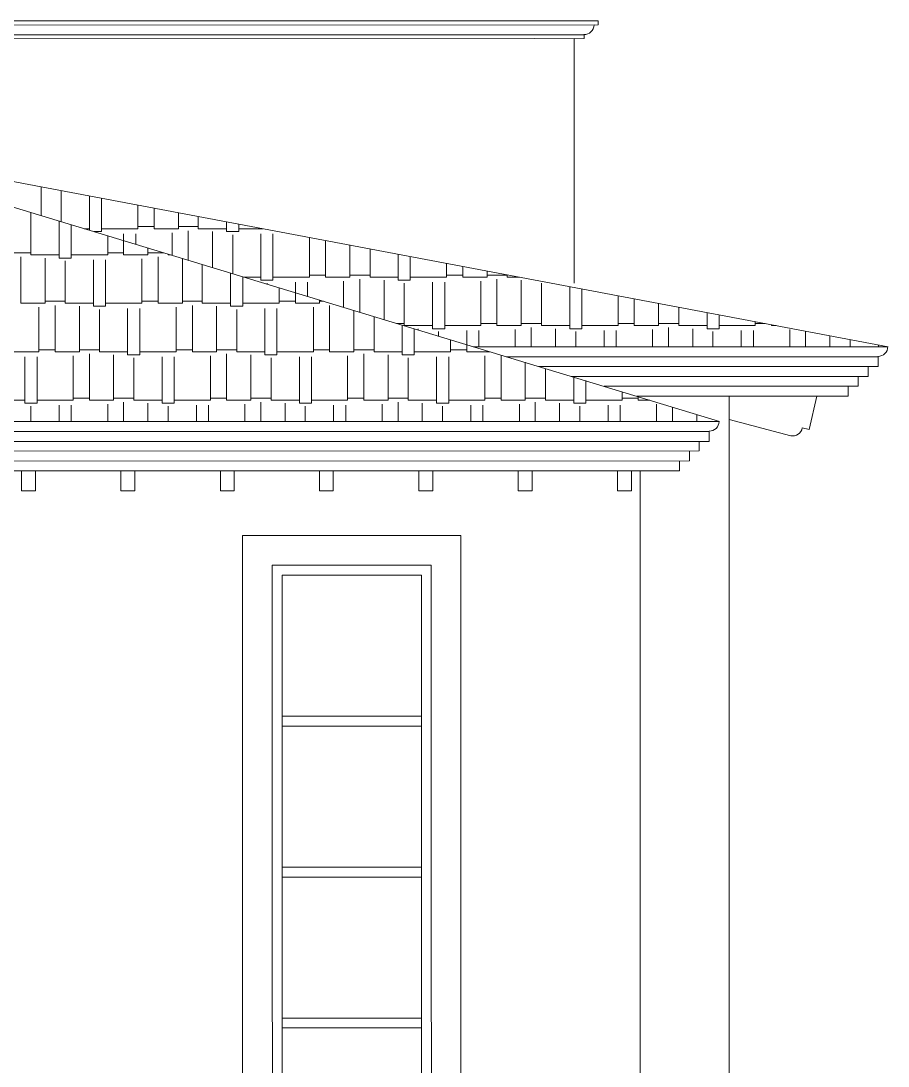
# Model space of a CAD drawing. Header units: metres. Extents: x 14 to 155, y 0 to 125.
# Drawn here: x 137.48 to 141.85, y 117.27 to 122.53 of the extents above; entities that cross this region are included whole.
import ezdxf

# ---------------------------------------------------------------- set-up
doc = ezdxf.new("R2010")
doc.units = ezdxf.units.M
doc.layers.add('PDF2_Geometry', color=7, linetype='Continuous', true_color=0xffbe80)

msp = doc.modelspace()

# ---------------------------------------------------------------- linework, layer by layer
at = {"layer": 'PDF2_Geometry', "color": 0, "lineweight": 5}
for points in [[(131.3776, 122.5119), (140.386, 122.5123), (140.386, 122.5326), (131.3776, 122.5323)], [(131.4482, 122.4429), (140.3155, 122.4433), (140.3155, 122.4621), (131.4482, 122.4618)], [(140.9453, 120.4161), (140.9453, 120.4662), (133.6228, 120.4659), (133.6228, 120.4158)], [(138.5953, 119.9429), (139.6951, 119.9429), (139.6953, 115.0424), (138.5955, 115.0424)], [(138.7457, 119.7924), (139.5463, 119.7924), (139.5464, 115.1927), (138.7459, 115.1926)]]:
    msp.add_lwpolyline(points, close=True, dxfattribs=at)
msp.add_lwpolyline([(131.4482, 122.4618), (140.3147, 122.4637, 0.414211), (140.3656, 122.5123), (131.398, 122.5119, 0.414211)], format="xyb", close=True, dxfattribs=at)
for points in [[(131.4983, 121.0533), (131.4982, 122.4429), (140.2653, 122.4433), (140.2653, 121.2119)], [(140.0663, 122.4433), (131.6486, 122.4429)], [(134.8133, 120.8921), (130.6977, 120.8919), (135.8833, 122.017), (141.8461, 120.8924), (139.7577, 120.8923)], [(139.9223, 120.8421), (141.796, 120.8422), (141.796, 120.792)], [(141.796, 120.7921), (140.0868, 120.7921)], [(141.7459, 120.7921), (141.7459, 120.742), (140.2528, 120.7419)], [(141.6957, 120.742), (141.6957, 120.6934), (140.4173, 120.6934)], [(140.5818, 120.6432), (141.6456, 120.6432), (141.6456, 120.6934)], [(141.0455, 120.6432), (141.0458, 114.693)], [(133.6728, 120.4158), (133.6728, 120.3672), (140.8952, 120.3675), (140.8952, 120.416)], [(133.723, 120.3672), (133.723, 120.3171), (140.8466, 120.3173), (140.8466, 120.3675)], [(140.7964, 120.3174), (140.7965, 120.2673), (133.7731, 120.267)], [(140.5975, 120.2672), (140.5977, 114.693)]]:
    msp.add_lwpolyline(points, dxfattribs=at)
at = {"layer": 'PDF2_Geometry', "color": 0, "lineweight": 0}
for points in [[(137.5817, 121.5518), (137.5817, 121.6974)], [(137.6819, 121.522), (137.6819, 121.6787)], [(137.8245, 121.4782), (137.8245, 121.6521)], [(137.8856, 121.4719), (137.8856, 121.6395)], [(137.8856, 121.4859), (138.0689, 121.486), (138.0689, 121.605)], [(137.5299, 121.5675), (137.5299, 121.3544), (137.6725, 121.3544)], [(138.1503, 121.5894), (138.1503, 121.486), (138.2725, 121.486)], [(138.2725, 121.486), (138.2725, 121.5674)], [(138.3728, 121.5471), (138.3728, 121.486), (138.5154, 121.486)], [(137.6725, 121.5252), (137.6725, 121.3387), (137.7337, 121.3387), (137.7336, 121.5064)], [(138.0689, 121.4969), (138.1504, 121.4969)], [(138.2725, 121.4969), (138.3729, 121.4969)], [(138.5154, 121.5205), (138.5154, 121.4719), (138.5765, 121.4719), (138.5765, 121.5095)], [(137.7337, 121.3544), (137.9169, 121.3544), (137.9169, 121.4499)], [(137.7979, 121.4859), (137.8245, 121.4859)], [(137.8479, 121.4719), (137.8855, 121.4719)], [(137.9968, 121.4264), (137.9968, 121.4609)], [(138.0579, 121.4077), (138.0579, 121.4609)], [(138.2412, 121.3528), (138.2412, 121.4656)], [(138.3227, 121.3278), (138.3227, 121.4766)], [(138.4449, 121.2902), (138.4449, 121.4719)], [(138.5467, 121.2604), (138.5467, 121.4563)], [(138.5765, 121.486), (138.6972, 121.486)], [(138.6877, 121.4609), (138.6877, 121.2275), (138.7488, 121.2275), (138.7488, 121.4609)], [(138.7488, 121.2432), (138.9321, 121.2432), (138.9321, 121.4421)], [(137.9968, 121.4265), (137.9968, 121.3544), (138.119, 121.3544), (138.119, 121.3889)], [(139.0136, 121.4265), (139.0136, 121.2432), (139.1357, 121.2432), (139.1357, 121.4045)], [(137.4281, 121.3654), (137.5299, 121.3654)], [(137.4799, 121.345), (137.4799, 121.1116), (137.602, 121.1116), (137.602, 121.3387)], [(137.906, 121.1116), (138.0893, 121.1116), (138.0893, 121.3341)], [(137.9169, 121.3654), (137.9968, 121.3654)], [(138.119, 121.3654), (138.1989, 121.3654)], [(138.1707, 121.345), (138.1707, 121.1116), (138.2929, 121.1116), (138.2929, 121.3372)], [(138.2209, 121.3575), (138.2209, 121.3544), (138.2335, 121.3544)], [(139.2377, 121.3842), (139.2377, 121.2432), (139.3787, 121.2432)], [(139.3786, 121.3576), (139.3786, 121.2275), (139.4397, 121.2275), (139.4397, 121.3466)], [(137.7022, 121.3247), (137.7023, 121.1116), (137.8449, 121.1116)], [(137.8448, 121.3293), (137.8449, 121.0958), (137.906, 121.0958), (137.906, 121.3293)], [(138.3932, 121.3059), (138.3932, 121.1116), (138.5358, 121.1116)], [(139.4397, 121.2432), (139.623, 121.2432), (139.623, 121.3121)], [(139.7045, 121.2964), (139.7045, 121.2432), (139.8266, 121.2432)], [(138.5357, 121.2635), (138.5357, 121.0959), (138.5969, 121.0959), (138.5968, 121.2447)], [(138.6015, 121.2432), (138.6877, 121.2432)], [(138.9321, 121.2525), (139.0136, 121.2525)], [(139.1357, 121.2525), (139.2376, 121.2526)], [(139.1859, 121.0662), (139.1859, 121.2322)], [(139.623, 121.2526), (139.7045, 121.2526)], [(139.8267, 121.2432), (139.8267, 121.2729)], [(139.8267, 121.2526), (139.9285, 121.2526)], [(139.8768, 121.2322), (139.8768, 120.9988), (139.999, 120.9988)], [(139.9285, 121.2542), (139.9285, 121.2432), (139.9897, 121.2432)], [(138.5969, 121.1116), (138.7801, 121.1116), (138.7801, 121.1884)], [(138.719, 121.2072), (138.719, 121.2118)], [(138.9838, 121.1273), (138.9838, 121.1116), (138.8616, 121.1116), (138.8616, 121.1649), (138.8616, 121.2181)], [(138.9227, 121.146), (138.9227, 121.2181)], [(139.1044, 121.0897), (139.1044, 121.2228)], [(139.3082, 121.0286), (139.3082, 121.2275)], [(139.41, 121.2119), (139.41, 120.9988), (139.5526, 120.9988)], [(139.5525, 121.2182), (139.5525, 120.9831), (139.6136, 120.9831), (139.6136, 121.2182)], [(139.6136, 120.9988), (139.7953, 120.9988), (139.7953, 121.2229)], [(139.999, 120.9988), (139.999, 121.2275)], [(140.1009, 121.2119), (140.1009, 120.9988), (140.2435, 120.9988)], [(140.2435, 121.1947), (140.2435, 120.9831), (140.3046, 120.9831)], [(140.3045, 120.9831), (140.3045, 121.1837)], [(140.4863, 120.9988), (140.4863, 121.1492)], [(140.5678, 121.1335), (140.5678, 120.9988), (140.6899, 120.9988), (140.6899, 121.11)], [(137.3874, 120.8672), (137.5707, 120.8672), (137.5707, 121.0912)], [(137.602, 121.121), (137.7023, 121.121)], [(137.6522, 121.1006), (137.6522, 120.8672), (137.7744, 120.8672), (137.7744, 121.0959)], [(137.8762, 121.0803), (137.8762, 120.8672), (138.0172, 120.8672)], [(138.0172, 121.085), (138.0172, 120.8515), (138.0783, 120.8515), (138.0783, 121.085)], [(138.0783, 120.8672), (138.2616, 120.8672), (138.2616, 121.0913)], [(138.0893, 121.121), (138.1707, 121.121)], [(138.2929, 121.121), (138.3931, 121.121)], [(138.3431, 121.1006), (138.3431, 120.8672), (138.4652, 120.8672), (138.4652, 121.096)], [(138.5671, 121.0803), (138.5671, 120.8672), (138.7082, 120.8672)], [(138.708, 121.085), (138.7081, 120.8515), (138.7692, 120.8515), (138.7692, 121.085)], [(138.7692, 120.8672), (138.9525, 120.8672), (138.9525, 121.0913)], [(138.7801, 121.121), (138.8616, 121.121)], [(138.9838, 121.121), (139.0041, 121.121)], [(139.0339, 121.1007), (139.0339, 120.8672), (139.1561, 120.8672)], [(139.1562, 120.8672), (139.1562, 121.0755)], [(140.7917, 121.0913), (140.7917, 120.9988), (140.9343, 120.9988)], [(139.258, 121.0442), (139.258, 120.8672), (139.399, 120.8672)], [(140.9343, 121.0646), (140.9343, 120.9832), (140.9955, 120.9832), (140.9955, 121.0537)], [(140.9955, 120.9988), (141.1772, 120.9988), (141.1772, 121.0192)], [(139.3724, 121.0097), (139.41, 121.0097)], [(139.399, 121.0004), (139.399, 120.8516), (139.4602, 120.8516)], [(139.4601, 120.8516), (139.4601, 120.9832)], [(139.4805, 120.9768), (139.4805, 120.9831)], [(139.5823, 120.9455), (139.5823, 120.9691)], [(139.8423, 120.8672), (139.7248, 120.8672), (139.7248, 120.9032), (139.7248, 120.9737)], [(139.7859, 120.8923), (139.7859, 120.9737)], [(139.7953, 121.0098), (139.8768, 121.0098)], [(139.9692, 120.8923), (139.9692, 120.9784)], [(139.999, 121.0098), (140.1009, 121.0098)], [(140.0492, 120.8923), (140.0492, 120.9894)], [(140.1714, 120.8923), (140.1714, 120.9831)], [(140.2732, 120.8923), (140.2732, 120.9691)], [(140.3045, 120.9988), (140.4862, 120.9988)], [(140.4158, 120.8923), (140.4158, 120.9738)], [(140.4768, 120.8923), (140.4768, 120.9738)], [(140.4863, 121.0098), (140.5678, 121.0098)], [(140.6601, 120.8923), (140.6601, 120.9785)], [(140.6899, 121.0098), (140.7917, 121.0098)], [(140.7401, 120.8923), (140.7401, 120.9894)], [(140.8622, 120.8923), (140.8622, 120.9832)], [(140.9641, 120.8923), (140.9641, 120.9691)], [(141.1067, 120.8923), (141.1067, 120.9738)], [(141.1678, 120.8923), (141.1678, 120.9738)], [(141.1772, 121.0098), (141.2273, 121.0098)], [(141.2586, 121.0035), (141.2586, 120.9988), (141.2822, 120.9988)], [(141.3511, 120.8923), (141.3511, 120.9785)], [(141.431, 120.8923), (141.431, 120.9707)], [(139.4601, 120.8672), (139.6433, 120.8672), (139.6433, 120.9268)], [(141.5531, 120.8923), (141.5531, 120.9472)], [(141.655, 120.8923), (141.655, 120.9283)], [(137.5707, 120.8765), (137.6522, 120.8765)], [(137.7744, 120.8765), (137.8762, 120.8765)], [(138.2616, 120.8766), (138.3431, 120.8766)], [(138.4652, 120.8766), (138.5671, 120.8766)], [(138.9525, 120.8766), (139.0339, 120.8766)], [(139.1562, 120.8766), (139.258, 120.8766)], [(139.6433, 120.8766), (139.7248, 120.8766)], [(141.7975, 120.8924), (141.7975, 120.9017)], [(137.3576, 120.8358), (137.3576, 120.6227), (137.5002, 120.6227)], [(137.5002, 120.8421), (137.5002, 120.6087), (137.5614, 120.6087)], [(137.5613, 120.6087), (137.5613, 120.8421)], [(137.7431, 120.6227), (137.743, 120.8468)], [(137.8245, 120.8562), (137.8245, 120.6228), (137.9467, 120.6228), (137.9467, 120.8515)], [(138.0485, 120.8359), (138.0485, 120.6228), (138.1911, 120.6228)], [(138.1911, 120.8422), (138.1911, 120.6087), (138.2522, 120.6087), (138.2522, 120.8422)], [(138.2522, 120.6228), (138.4339, 120.6228), (138.4339, 120.8468)], [(138.5154, 120.8562), (138.5154, 120.6228), (138.6376, 120.6228), (138.6376, 120.8515)], [(138.7395, 120.8359), (138.7395, 120.6228), (138.8821, 120.6228)], [(138.882, 120.8422), (138.882, 120.6087), (138.9431, 120.6087), (138.9431, 120.8422)], [(138.9431, 120.6228), (139.1248, 120.6228), (139.1248, 120.8469)], [(139.2063, 120.8563), (139.2063, 120.6228), (139.3284, 120.6228)], [(139.3285, 120.6228), (139.3285, 120.8516)], [(139.4303, 120.8359), (139.4303, 120.6228), (139.5729, 120.6228)], [(139.5729, 120.8422), (139.5729, 120.6088), (139.6341, 120.6088)], [(139.634, 120.6088), (139.634, 120.8422)], [(139.8158, 120.6228), (139.8158, 120.8469)], [(139.8972, 120.85), (139.8972, 120.6228), (140.0194, 120.6228), (140.0194, 120.814)], [(140.1212, 120.7826), (140.1212, 120.6228), (140.2638, 120.6228)], [(140.2638, 120.7388), (140.2638, 120.6088), (140.3249, 120.6088), (140.3249, 120.7216)], [(140.3249, 120.6228), (140.5066, 120.6229), (140.5066, 120.6651)], [(137.5613, 120.6227), (137.743, 120.6227)], [(137.6726, 120.5162), (137.6726, 120.5977)], [(137.7337, 120.5162), (137.7337, 120.5977)], [(137.7431, 120.6337), (137.8245, 120.6337)], [(137.917, 120.5163), (137.917, 120.6024)], [(137.9467, 120.6337), (138.0485, 120.6337)], [(137.9969, 120.5163), (137.9968, 120.6134)], [(138.119, 120.5163), (138.119, 120.6087)], [(138.3634, 120.5163), (138.3634, 120.5977)], [(138.4246, 120.5163), (138.4246, 120.5977)], [(138.4339, 120.6337), (138.5154, 120.6337)], [(138.6078, 120.5163), (138.6078, 120.6024)], [(138.6376, 120.6338), (138.7394, 120.6338)], [(138.6877, 120.5163), (138.6877, 120.6134)], [(138.81, 120.5163), (138.81, 120.6087)], [(139.0543, 120.5163), (139.0543, 120.5978)], [(139.1154, 120.5163), (139.1154, 120.5978)], [(139.1248, 120.6338), (139.2063, 120.6338)], [(139.2987, 120.5163), (139.2987, 120.6025)], [(139.3285, 120.6338), (139.4303, 120.6338)], [(139.3786, 120.5163), (139.3786, 120.6134)], [(139.5009, 120.5163), (139.5009, 120.6088)], [(139.634, 120.6228), (139.8157, 120.6228)], [(139.7453, 120.5163), (139.7453, 120.5978)], [(139.8063, 120.5163), (139.8063, 120.5978)], [(139.8158, 120.6338), (139.8972, 120.6338)], [(139.9896, 120.5163), (139.9896, 120.6025)], [(140.0194, 120.6338), (140.1212, 120.6338)], [(140.0696, 120.5163), (140.0696, 120.6135)], [(140.1917, 120.5163), (140.1917, 120.6088)], [(140.4361, 120.5163), (140.4361, 120.5978)], [(140.4973, 120.5163), (140.4973, 120.5978)], [(140.5066, 120.6338), (140.5881, 120.6338)], [(140.5881, 120.6401), (140.5881, 120.6229), (140.6461, 120.6229)], [(140.6806, 120.5164), (140.6806, 120.6025)], [(137.53, 120.5162), (137.53, 120.593)], [(138.2209, 120.5163), (138.2209, 120.593)], [(138.9118, 120.5163), (138.9118, 120.5931)], [(139.6027, 120.5163), (139.6027, 120.5931)], [(140.2935, 120.5163), (140.2935, 120.5931)], [(140.7604, 120.5164), (140.7604, 120.5885)], [(140.8826, 120.5164), (140.8826, 120.5509)], [(140.9845, 120.5164), (140.9845, 120.5211)]]:
    msp.add_lwpolyline(points, dxfattribs=at)
at = {"layer": 'PDF2_Geometry', "color": 0, "lineweight": 5}
msp.add_lwpolyline([(140.997, 120.5164), (137.2855, 121.6411), (133.5726, 120.5161), (140.9955, 120.5164, -0.414211), (140.9445, 120.4678)], format="xyb", dxfattribs=at)
at = {"layer": 'PDF2_Geometry', "color": 0, "lineweight": 0}
msp.add_lwpolyline([(141.4874, 120.6432), (141.4482, 120.4756), (141.4138, 120.4835, -0.41412), (141.3558, 120.4443), (141.0455, 120.5257), (141.0455, 120.6432)], format="xyb", dxfattribs=at)
for points in [[(137.483, 120.2671), (137.5535, 120.2671), (137.5535, 120.1669), (137.483, 120.1669)], [(137.9828, 120.2671), (138.0533, 120.2672), (138.0533, 120.1669), (137.9828, 120.1669)], [(138.4841, 120.2672), (138.553, 120.2672), (138.553, 120.1669), (138.4841, 120.1669)], [(138.9838, 120.2672), (139.0527, 120.2672), (139.0527, 120.167), (138.9838, 120.167)], [(139.4836, 120.2672), (139.5541, 120.2672), (139.5541, 120.167), (139.4836, 120.167)], [(139.9834, 120.2672), (140.0539, 120.2672), (140.0539, 120.167), (139.9834, 120.167)], [(140.4831, 120.2672), (140.5536, 120.2672), (140.5536, 120.167), (140.4831, 120.167)], [(138.7959, 119.7423), (139.4962, 119.7424), (139.4964, 115.2429), (138.796, 115.2429)], [(138.7959, 119.0326), (139.4962, 119.0327), (139.4962, 118.9825), (138.7959, 118.9825)], [(138.7959, 118.2728), (139.4963, 118.2728), (139.4963, 118.2226), (138.7959, 118.2226)], [(138.7959, 117.513), (139.4963, 117.513), (139.4963, 117.4628), (138.7959, 117.4628)]]:
    msp.add_lwpolyline(points, close=True, dxfattribs=at)
at = {"layer": 'PDF2_Geometry', "color": 0, "lineweight": 5}
msp.add_arc((141.7952, 120.8931), 0.0493, 270.0024, 0.002, dxfattribs=at)

doc.saveas('drawing.dxf')
